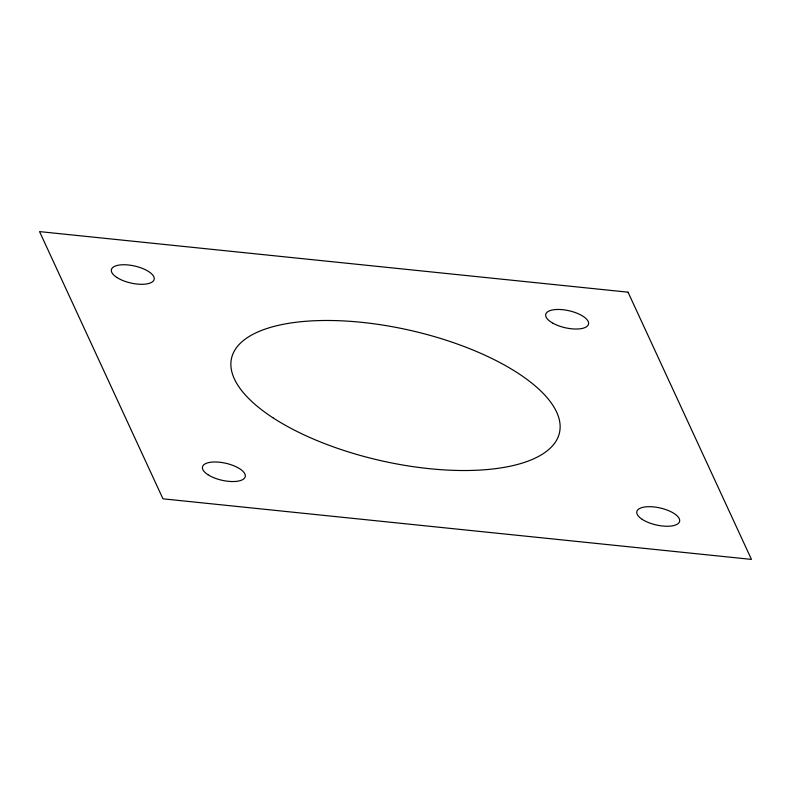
<?xml version="1.0" encoding="UTF-8"?>
<svg xmlns="http://www.w3.org/2000/svg" width="791" height="791" viewBox="0 0 791 791"><rect width="100%" height="100%" fill="white"/><g stroke="black" fill="none" stroke-linecap="round" stroke-linejoin="round"><path stroke-width="1.19" d="M628.034 292.176L39.55 231.605L162.966 498.824L751.45 559.395L628.034 292.176M272.855 417.717A168.147 66.78 12.8 0 0 551.94 446.45A168.147 66.78 12.8 0 0 361.705 322.332A168.147 66.78 12.8 0 0 272.855 417.717M553.077 323.301A21.93 8.711 12.8 0 0 588.227 324.923A21.93 8.711 12.8 0 0 560.097 309.499A21.93 8.711 12.8 0 0 553.077 323.301M642.223 519.371A21.93 8.711 12.8 0 0 678.629 523.118A21.93 8.711 12.8 0 0 653.821 506.932A21.93 8.711 12.8 0 0 642.223 519.371M207.865 474.659A21.93 8.711 12.8 0 0 244.271 478.407A21.93 8.711 12.8 0 0 219.463 462.221A21.93 8.711 12.8 0 0 207.865 474.659M116.781 277.423A21.93 8.711 12.8 0 0 153.177 281.171A21.93 8.711 12.8 0 0 128.369 264.985A21.93 8.711 12.8 0 0 116.781 277.423"/></g></svg>
